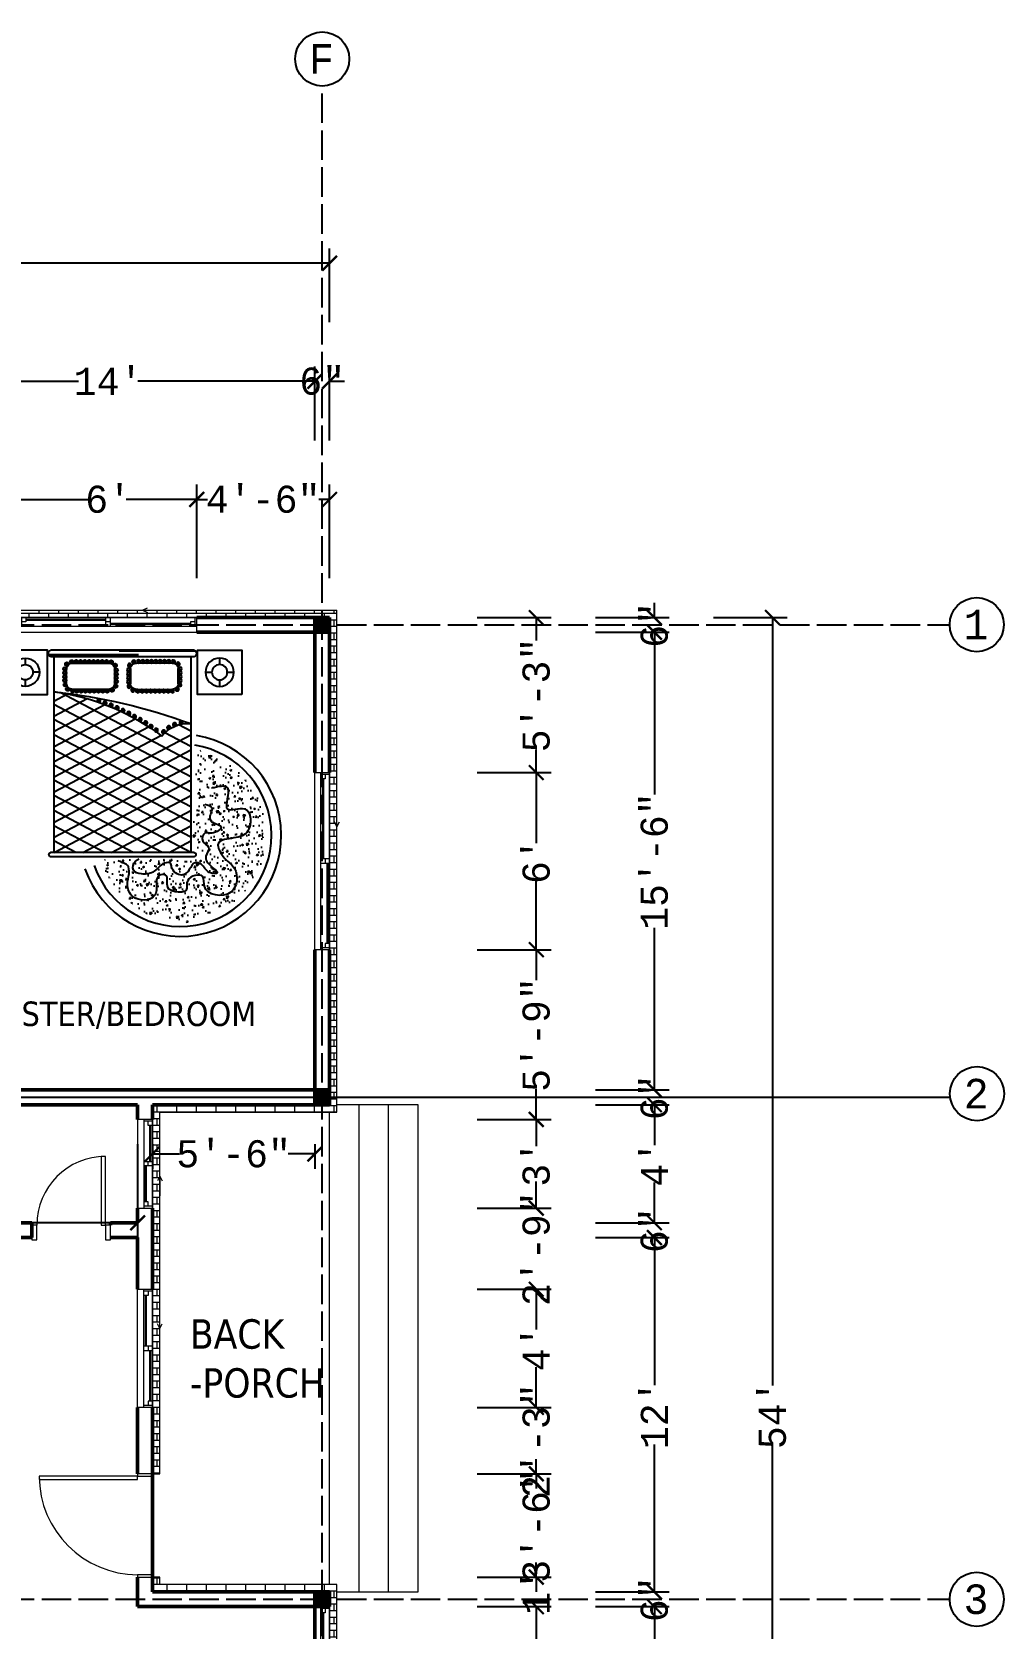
# Model space of a CAD drawing. Header units: inches. Extents: x 8351 to 42256, y 21052 to 33437.
# Drawn here: x 12738 to 13133, y 24125 to 24774 of the extents above; entities that cross this region are included whole.
import ezdxf

# ---------------------------------------------------------------- set-up
doc = ezdxf.new("R2010")
doc.units = ezdxf.units.IN
doc.header["$MEASUREMENT"] = 0
doc.linetypes.add('ACAD_ISO02W100', pattern=[15, 12, -3])
for name, color, linetype, lineweight in [('A-COLS', 52, 'Continuous', 9), ('A-DIM', 7, 'Continuous', 25), ('A-DOOR', 10, 'Continuous', 13), ('A-DOOR-FRAM', 31, 'Continuous', 20), ('A-GENM', 13, 'Continuous', 9), ('A-GLAZ', 160, 'Continuous', 13), ('A-TEXT', 7, 'Continuous', 25), ('A-WALL', 7, 'Continuous', 35), ('S-STRS', 14, 'Continuous', 9)]:
    doc.layers.add(name, color=color, linetype=linetype, lineweight=lineweight)
doc.layers.add('A-FUNTURE', color=241, linetype='Continuous')
doc.layers.add('A-G-BEAM', color=8, linetype='ACAD_ISO02W100')
doc.styles.add('PDF Tahoma', font='tahoma.ttf')
doc.styles.get("Standard").update_dxf_attribs({"font": 'consolab.ttf', "height": 11})
doc.dimstyles.get("Standard").update_dxf_attribs({"dimtxt": 11, "dimasz": 6, "dimexe": 6, "dimexo": 16, "dimgap": 0.09, "dimtad": 0, "dimdec": 0, "dimzin": 0, "dimdsep": 46, "dimlunit": 4, "dimtxsty": 'Standard', "dimblk": 'ARCHTICK', "dimcen": 0.09, "dimclrd": 256, "dimclre": 256, "dimclrt": 256, "dimadec": 0, "dimazin": 0, "dimtfac": 1, "dimtdec": 0, "dimtix": 1, "dimtofl": 0, "dimtmove": 0, "dimatfit": 2, "dimldrblk": 'ARCHTICK', "dimfxl": 1, "dimtolj": 1, "dimtzin": 0, "dimlwd": -1, "dimlwe": -1, "dimarcsym": 0})

# ---------------------------------------------------------------- blocks, each defined once
blk = doc.blocks.new('M_Window-Sliding-Double - 1500 x 1200mm-319048-B-Floorplan')
at = {"layer": 'A-GLAZ'}
for p, q in [((14, 5.85), (16, 6.85)), ((36, 2.85), (-36, 2.85)), ((14, 5.85), (16, 4.85)), ((14, 5.85), (22, 5.85)), ((-36, -3.15), (36, -3.15))]:
    blk.add_line(p, q, dxfattribs=at)
at = {"layer": 'A-GLAZ', "lineweight": 20}
for p, q in [((-36, 2.85), (-36, -3.15)), ((-36, 2.85), (-33.5, 2.85)), ((-35.25, 2.85), (-35.25, -0.65)), ((-33.5, 1.1), (-35.25, 1.1)), ((-33.5, 2.85), (-33.5, 1.1)), ((-0.875, -0.65), (-0.875, 2.85)), ((-0.875, 2.85), (0.875, 2.85)), ((0.875, 1.1), (-0.875, 1.1)), ((0.875, 2.85), (0.875, -0.65)), ((33.5, 1.1), (33.5, -0.65)), ((35.25, 1.1), (33.5, 1.1)), ((35.25, 2.85), (36, 2.85)), ((35.25, 2.85), (35.25, -0.65)), ((36, -3.15), (36, 2.85)), ((-36, -0.65), (-35.25, -0.65)), ((-0.875, -0.65), (0.875, -0.65)), ((33.5, -0.65), (36, -0.65))]:
    blk.add_line(p, q, dxfattribs=at)
at = {"layer": 'A-GLAZ', "lineweight": 9}
for p, q in [((-33.5, 2.85), (-0.875, 2.85)), ((0.875, 2.85), (35.25, 2.85)), ((-35.25, -0.65), (-0.875, -0.65)), ((0.875, -0.65), (33.5, -0.65))]:
    blk.add_line(p, q, dxfattribs=at)
at = {"layer": 'A-GLAZ', "lineweight": 30}
for p, q in [((-33.5, 1.975), (-0.875, 1.975)), ((0.875, 0.225), (33.5, 0.225))]:
    blk.add_line(p, q, dxfattribs=at)
blk = doc.blocks.new('M_Window-Sliding-Double - 1500 x 1200mm-320546-B-Floorplan')
at = {"layer": 'A-GLAZ'}
for p, q in [((-36, 3.15), (36, 3.15)), ((36, -2.85), (-36, -2.85)), ((14, -5.85), (16, -4.85)), ((14, -5.85), (16, -6.85)), ((14, -5.85), (22, -5.85))]:
    blk.add_line(p, q, dxfattribs=at)
at = {"layer": 'A-GLAZ', "lineweight": 20}
for p, q in [((-36, -2.85), (-36, 3.15)), ((-36, 0.65), (-35.25, 0.65)), ((-35.25, -2.85), (-35.25, 0.65)), ((-0.875, 0.65), (0.875, 0.65)), ((-0.875, 0.65), (-0.875, -2.85)), ((0.875, -2.85), (0.875, 0.65)), ((33.5, 0.65), (36, 0.65)), ((33.5, -1.1), (33.5, 0.65)), ((35.25, -2.85), (35.25, 0.65)), ((36, 3.15), (36, -2.85)), ((-36, -2.85), (-33.5, -2.85)), ((-33.5, -1.1), (-35.25, -1.1)), ((-33.5, -2.85), (-33.5, -1.1)), ((0.875, -1.1), (-0.875, -1.1)), ((-0.875, -2.85), (0.875, -2.85)), ((35.25, -1.1), (33.5, -1.1)), ((35.25, -2.85), (36, -2.85))]:
    blk.add_line(p, q, dxfattribs=at)
at = {"layer": 'A-GLAZ', "lineweight": 9}
for p, q in [((-35.25, 0.65), (-0.875, 0.65)), ((0.875, 0.65), (33.5, 0.65)), ((-33.5, -2.85), (-0.875, -2.85)), ((0.875, -2.85), (35.25, -2.85))]:
    blk.add_line(p, q, dxfattribs=at)
at = {"layer": 'A-GLAZ', "lineweight": 30}
for p, q in [((-33.5, -1.975), (-0.875, -1.975)), ((0.875, -0.225), (33.5, -0.225))]:
    blk.add_line(p, q, dxfattribs=at)
blk = doc.blocks.new('M_Window-Sliding-Double - 1500 x 1200mm 2-328427-B-Floorplan')
at = {"layer": 'A-GLAZ'}
for p, q in [((-24, 3.15), (24, 3.15)), ((24, -2.85), (-24, -2.85)), ((8, -5.85), (10, -4.85)), ((8, -5.85), (10, -6.85)), ((8, -5.85), (16, -5.85))]:
    blk.add_line(p, q, dxfattribs=at)
at = {"layer": 'A-GLAZ', "lineweight": 20}
for p, q in [((-24, -2.85), (-24, 3.15)), ((-24, 0.65), (-23.25, 0.65)), ((-23.25, -2.85), (-23.25, 0.65)), ((-0.875, 0.65), (0.875, 0.65)), ((-0.875, 0.65), (-0.875, -2.85)), ((0.875, -2.85), (0.875, 0.65)), ((21.5, 0.65), (24, 0.65)), ((21.5, -1.1), (21.5, 0.65)), ((23.25, -2.85), (23.25, 0.65)), ((24, 3.15), (24, -2.85)), ((-24, -2.85), (-21.5, -2.85)), ((-21.5, -1.1), (-23.25, -1.1)), ((-21.5, -2.85), (-21.5, -1.1)), ((0.875, -1.1), (-0.875, -1.1)), ((-0.875, -2.85), (0.875, -2.85)), ((23.25, -1.1), (21.5, -1.1)), ((23.25, -2.85), (24, -2.85))]:
    blk.add_line(p, q, dxfattribs=at)
at = {"layer": 'A-GLAZ', "lineweight": 9}
for p, q in [((-23.25, 0.65), (-0.875, 0.65)), ((0.875, 0.65), (21.5, 0.65)), ((-21.5, -2.85), (-0.875, -2.85)), ((0.875, -2.85), (23.25, -2.85))]:
    blk.add_line(p, q, dxfattribs=at)
at = {"layer": 'A-GLAZ', "lineweight": 30}
for p, q in [((-21.5, -1.975), (-0.875, -1.975)), ((0.875, -0.225), (21.5, -0.225))]:
    blk.add_line(p, q, dxfattribs=at)
blk = doc.blocks.new('M_Window-Sliding-Double - 1500 x 1200mm 3-319820-B-Floorplan')
at = {"layer": 'A-GLAZ'}
for p, q in [((5, 5.85), (7, 6.85)), ((18, 2.85), (-18, 2.85)), ((5, 5.85), (7, 4.85)), ((5, 5.85), (13, 5.85)), ((-18, -3.15), (18, -3.15))]:
    blk.add_line(p, q, dxfattribs=at)
at = {"layer": 'A-GLAZ', "lineweight": 20}
for p, q in [((-18, 2.85), (-18, -3.15)), ((-18, 2.85), (-15.5, 2.85)), ((-17.25, 2.85), (-17.25, -0.65)), ((-15.5, 1.1), (-17.25, 1.1)), ((-15.5, 2.85), (-15.5, 1.1)), ((-0.875, -0.65), (-0.875, 2.85)), ((-0.875, 2.85), (0.875, 2.85)), ((0.875, 1.1), (-0.875, 1.1)), ((0.875, 2.85), (0.875, -0.65)), ((15.5, 1.1), (15.5, -0.65)), ((17.25, 1.1), (15.5, 1.1)), ((17.25, 2.85), (18, 2.85)), ((17.25, 2.85), (17.25, -0.65)), ((18, -3.15), (18, 2.85)), ((-18, -0.65), (-17.25, -0.65)), ((-0.875, -0.65), (0.875, -0.65)), ((15.5, -0.65), (18, -0.65))]:
    blk.add_line(p, q, dxfattribs=at)
at = {"layer": 'A-GLAZ', "lineweight": 9}
for p, q in [((-15.5, 2.85), (-0.875, 2.85)), ((0.875, 2.85), (17.25, 2.85)), ((-17.25, -0.65), (-0.875, -0.65)), ((0.875, -0.65), (15.5, -0.65))]:
    blk.add_line(p, q, dxfattribs=at)
at = {"layer": 'A-GLAZ', "lineweight": 30}
for p, q in [((-15.5, 1.975), (-0.875, 1.975)), ((0.875, 0.225), (15.5, 0.225))]:
    blk.add_line(p, q, dxfattribs=at)
blk = doc.blocks.new('M_Door-Passage-Single-Vision_Lite - M_Door-Passage-Single-Vision_Lite-332601-B-Floorplan')
at = {"layer": 'A-DOOR', "lineweight": 20}
for p, q in [((14, 30.27), (12.23, 30.27)), ((12.23, 30.27), (12.23, 2.27)), ((14, 2.27), (14, 30.27)), ((12.23, 2.27), (14, 2.27))]:
    blk.add_line(p, q, dxfattribs=at)
at = {"layer": 'A-DOOR', "lineweight": 9}
blk.add_arc((14, 2.27), 28, 90, 180, dxfattribs=at)
at = {"layer": 'A-DOOR-FRAM'}
for p, q in [((-14, 2.27), (-15.97, 2.27)), ((-15.97, 2.27), (-15.97, -3.64)), ((-14, -3.64), (-14, 2.27)), ((14, 2.27), (14, -3.64)), ((15.97, 2.27), (14, 2.27)), ((15.97, -3.64), (15.97, 2.27)), ((-15.97, -3.64), (-14, -3.64)), ((14, -3.64), (15.97, -3.64))]:
    blk.add_line(p, q, dxfattribs=at)
blk = doc.blocks.new('M_Door-Interior-Single-6_Panel-Wood - M_Door-Interior-Single-6_Panel-Wood-335759-B-Floorplan')
at = {"layer": 'A-DOOR', "lineweight": 20}
for p, q in [((20, 42.88), (18.62, 42.88)), ((18.62, 42.88), (18.62, 2.88)), ((20, 2.88), (20, 42.88)), ((18.62, 2.88), (20, 2.88))]:
    blk.add_line(p, q, dxfattribs=at)
at = {"layer": 'A-DOOR', "lineweight": 9}
blk.add_arc((20, 2.88), 40, 90, 180, dxfattribs=at)
at = {"layer": 'A-DOOR-FRAM'}
for p, q in [((-20, 2.88), (-20.98, 2.88)), ((-20.98, 2.88), (-20.98, -3.13)), ((-20, -3.13), (-20, 2.88)), ((20, 2.88), (20, -3.13)), ((20.98, 2.88), (20, 2.88)), ((20.98, -3.13), (20.98, 2.88)), ((-20.98, -3.13), (-20, -3.13)), ((20, -3.13), (20.98, -3.13))]:
    blk.add_line(p, q, dxfattribs=at)
blk = doc.blocks.new('Generic Models 2 - Generic Models 2-343032-B-Floorplan')
at = {"layer": 'A-GENM'}
h = blk.add_hatch(dxfattribs=at)
h.set_pattern_fill('FP_2', color=256, style=0, pattern_type=2)
h.set_pattern_definition([(0, (-159.504, -422.607), (0, 2.667), []), (90, (-159.504, -422.607), (-4, 2.667), [2.667, -2.667])])
h.paths.add_polyline_path([(-69.5, -425.61), (-66.5, -425.61), (-66.5, -287.61), (-138.5, -287.61), (-138.5, -284.59), (-141.5, -284.59), (-141.5, -290.61), (-69.5, -290.61), (-69.5, -422.61), (-249.5, -422.61), (-249.5, -425.61), (-214.82, -425.61)], flags=0)
for p, q in [((-138.5, -284.59), (-141.5, -284.59)), ((-138.5, -287.61), (-138.5, -284.59)), ((-66.5, -287.61), (-138.5, -287.61)), ((-66.5, -425.61), (-66.5, -287.61)), ((-249.5, -425.61), (-249.5, -422.61)), ((-66.5, -425.61), (-249.5, -425.61))]:
    blk.add_line(p, q, dxfattribs=at)
blk = doc.blocks.new('Generic Models 3 - Generic Models 2-343092-B-Floorplan')
at = {"layer": 'A-GENM'}
h = blk.add_hatch(dxfattribs=at)
h.set_pattern_fill('FP_3', color=256, style=0, pattern_type=2)
h.set_pattern_definition([(0, (-159.504, 105.393), (0, 2.667), []), (90, (-159.504, 105.393), (-4, 2.667), [2.667, -2.667])])
h.paths.add_polyline_path([(-141.5, -242.62), (-138.5, -242.62), (-138.5, -95.61), (-66.5, -95.61), (-66.5, 108.39), (-249.5, 108.39), (-249.5, 105.39), (-69.5, 105.39), (-69.5, -92.61), (-141.5, -92.61), (-141.5, -215.61)], flags=0)
for p, q in [((-249.5, 105.39), (-249.5, 108.39)), ((-249.5, 108.39), (-66.5, 108.39)), ((-66.5, -95.61), (-66.5, 108.39)), ((-138.5, -95.61), (-66.5, -95.61)), ((-138.5, -242.62), (-138.5, -95.61)), ((-141.5, -242.62), (-138.5, -242.62))]:
    blk.add_line(p, q, dxfattribs=at)
blk = doc.blocks.new('L')
for centre, radius in [((0, 15), 15), ((0, 8), 7.51)]:
    blk.add_circle(centre, radius)
blk = doc.blocks.new('*E415')
for p, rotation in [((-459, 879), 50.16030275748668), ((-428, 896), 8.693462774751994), ((-103, 894), 339.266580008633), ((-76, 870), 297.7997400258982), ((-470, 701), 97.06632003453065), ((-454, 670), 138.5331600172653), ((-96, 663), 209.4268827661192), ((-73, 691), 250.8937227488539), ((146, 520), 22.35851998242707), ((197, 540), 20.60777259956183), ((-145, 368), 32.86300427961852), ((-98, 397), 31.11225689675329), ((-51, 425), 29.36150951388798), ((-3, 451), 27.61076213102283), ((46, 476), 25.86001474815761), ((96, 499), 24.10926736529229), ((-497, 339), 347.8222479572005), ((-445, 322), 335.8757408215989), ((-398, 295), 323.9292336859971), ((-357, 258), 311.9827265503954), ((-279, 273), 38.11524642821421), ((-235, 306), 36.36449904534899), ((-191, 338), 34.61375166248375)]:
    blk.add_blockref('L', p, dxfattribs=dict(rotation=rotation))
at = {"xscale": -1}
for p, rotation in [((68, 870), 62.20025997410173), ((94, 894), 20.73341999136698), ((419, 896), 351.3065372252481), ((450, 879), 309.8396972425134), ((65, 691), 109.106277251146), ((87, 663), 150.5731172338808), ((445, 670), 221.4668399827347), ((462, 701), 262.9336799654693)]:
    blk.add_blockref('L', p, dxfattribs=dict(at, rotation=rotation))
blk = doc.blocks.new('A$C788A0360')
at = {"linetype": 'Continuous'}
for p, q in [((225, 369, -343), (225, 303, -343)), ((147, 225, -343), (81, 225, -343)), ((369, 225, -343), (303, 225, -343)), ((225, 147, -343), (225, 81, -343))]:
    blk.add_line(p, q, dxfattribs=at)
at = {"linetype": 'Continuous', "elevation": -343}
blk.add_lwpolyline([(0, 0), (450, 0), (450, 450), (0, 450)], close=True, dxfattribs=at)
at = {"linetype": 'Continuous'}
for radius in [144, 77.8]:
    blk.add_circle((225, 225, -343), radius, dxfattribs=at)
blk = doc.blocks.new('_ArchTick')
at = {"color": 0, "linetype": 'ByBlock', "const_width": 0.15}
blk.add_lwpolyline([(-0.5, -0.5), (0.5, 0.5)], dxfattribs=at)
blk = doc.blocks.new('*D695')
at = {"layer": 'A-DIM', "transparency": 16777216}
for p, q in [((12786.57, 24322.02), (12786.57, 24312.01)), ((12852.57, 24322.02), (12852.57, 24312.01)), ((12786.57, 24318.01), (12797.4, 24318.01)), ((12852.57, 24318.01), (12841.74, 24318.01))]:
    blk.add_line(p, q, dxfattribs=at)
at = {"layer": 'Defpoints', "color": 0, "transparency": 16777216}
for p in [(12786.57, 24338.02), (12852.57, 24338.02), (12852.57, 24318.01)]:
    blk.add_point(p, dxfattribs=at)
at = {"layer": 'A-DIM', "transparency": 16777216, "xscale": 6, "yscale": 6, "zscale": 6, "rotation": 180}
blk.add_blockref('_ArchTick', (12786.57, 24318.01), dxfattribs=at)
at = {"layer": 'A-DIM', "transparency": 16777216, "xscale": 6, "yscale": 6, "zscale": 6}
blk.add_blockref('_ArchTick', (12852.57, 24318.01), dxfattribs=at)
at = {"layer": 'A-DIM', "transparency": 16777216, "insert": (12819.57, 24318.01), "char_height": 11, "attachment_point": 5}
blk.add_mtext('\\A1;5\'-6"', dxfattribs=at)
blk = doc.blocks.new('*D696')
at = {"layer": 'A-DIM', "transparency": 16777216}
for p, q in [((12576.57, 24322.02), (12576.57, 24284.02)), ((12780.57, 24322.02), (12780.57, 24284.02)), ((12576.57, 24290.02), (12666.55, 24290.02)), ((12780.57, 24290.02), (12690.6, 24290.02))]:
    blk.add_line(p, q, dxfattribs=at)
at = {"layer": 'Defpoints', "color": 0, "transparency": 16777216}
for p in [(12576.57, 24338.02), (12780.57, 24338.02), (12576.57, 24290.02)]:
    blk.add_point(p, dxfattribs=at)
at = {"layer": 'A-DIM', "transparency": 16777216, "xscale": 6, "yscale": 6, "zscale": 6, "rotation": 180}
blk.add_blockref('_ArchTick', (12576.57, 24290.02), dxfattribs=at)
at = {"layer": 'A-DIM', "transparency": 16777216, "xscale": 6, "yscale": 6, "zscale": 6}
blk.add_blockref('_ArchTick', (12780.57, 24290.02), dxfattribs=at)
at = {"layer": 'A-DIM', "transparency": 16777216, "insert": (12678.57, 24290.02), "char_height": 11, "attachment_point": 5}
blk.add_mtext("\\A1;17'", dxfattribs=at)

msp = doc.modelspace()

# ---------------------------------------------------------------- hatches: boundary and pattern name
at = {"layer": 'A-COLS'}
h = msp.add_hatch(color=1, dxfattribs=at)
h.dxf.hatch_style = 1
h.paths.add_polyline_path([(12858.57, 24530.02), (12858.57, 24536.02), (12852.57, 24536.02), (12852.57, 24530.02)])
h = msp.add_hatch(color=1, dxfattribs=at)
h.dxf.hatch_style = 1
h.paths.add_polyline_path([(12858.57, 24338.02), (12858.57, 24344.02), (12852.57, 24344.02), (12852.57, 24338.02)])
h = msp.add_hatch(color=1, dxfattribs=at)
h.dxf.hatch_style = 1
h.paths.add_polyline_path([(12858.57, 24134.02), (12858.57, 24140.02), (12852.57, 24140.02), (12852.57, 24134.02)])
at = {"layer": 'A-FUNTURE', "ltscale": 120}
h = msp.add_hatch(dxfattribs=at)
h.set_pattern_fill('AR-CONC', color=256, scale=0.04, angle=-180, style=0)
h.set_pattern_definition([(230, (13295.021, 24805.3554), (-7.287387, 0.637563), [0.762, -8.382]), (175, (13295.021, 24805.355), (1.40971, -7.642266), [0.6096, -6.7056]), (280.451, (13294.4135, 24805.4085), (-5.8777, -7.00467), [0.6476, -7.1236]), (226.1842, (13295.021, 24803.323), (-10.84316, 1.68169), [1.143, -12.573]), (276.6356, (13294.117, 24803.464), (-9.49617, -9.89702), [0.9714, -10.6854]), (171.184, (13295.021, 24803.323), (-9.49618, -9.897), [0.9144, -10.0584]), (201, (13294.005, 24803.8314), (-6.064595, 4.09062), [0.762, -8.382]), (146, (13294.005, 24803.831), (-2.47208, -7.36752), [0.6096, -6.7056]), (251.4514, (13293.4994, 24804.172), (-8.53666, -3.276914), [0.6476, -7.1236]), (217.5, (13295.0208, 24805.3554), (-0.123544, -3.382202), [0, -6.62432, 0, -6.8072, 0, -6.731]), (187.5, (13295.0208, 24805.3554), (-2.672787, -4.007223), [0, -3.88112, 0, -6.47192, 0, -2.5654]), (147.5, (13297.2865, 24805.3554), (-5.423624, 0.22915), [0, -2.54, 0, -7.9248, 0, -10.5156]), (137.5, (13298.3025, 24805.3554), (-5.925167, -1.01706), [0, -3.302, 0, -5.26288, 0, -7.4676])])
h.paths.add_polyline_path([(12804.89, 24482.34), (12819.15, 24476.22), (12826.11, 24467.94), (12831.41, 24459.01), (12831.58, 24436.33), (12827.43, 24428.06), (12818.32, 24419.12), (12800.25, 24411.84), (12784.68, 24415.15), (12775.06, 24421.93), (12766.11, 24433.85), (12766.11, 24437.49), (12808.71, 24437.66), (12806.39, 24440.63), (12802.91, 24444.77)])

# ---------------------------------------------------------------- linework, layer by layer
at = {"layer": 'A-COLS', "color": 1}
for points in [[(12852.57, 24536.02), (12858.57, 24536.02), (12858.57, 24530.02), (12852.57, 24530.02)], [(12852.57, 24344.02), (12858.57, 24344.02), (12858.57, 24338.02), (12852.57, 24338.02)], [(12852.57, 24140.02), (12858.57, 24140.02), (12858.57, 24134.02), (12852.57, 24134.02)]]:
    msp.add_lwpolyline(points, close=True, dxfattribs=at)
at = {"layer": 'A-COLS', "color": 7}
for points in [[(12852.57, 24536.02), (12858.57, 24536.02), (12858.57, 24530.02), (12852.57, 24530.02)], [(12852.57, 24344.02), (12858.57, 24344.02), (12858.57, 24338.02), (12852.57, 24338.02)], [(12852.57, 24140.02), (12858.57, 24140.02), (12858.57, 24134.02), (12852.57, 24134.02)]]:
    msp.add_lwpolyline(points, close=True, dxfattribs=at)
at = {"layer": 'A-DIM'}
for p, q in [((12858.57, 24656.02), (12858.57, 24686.02)), ((12858.57, 24680.02), (12552.43, 24680.02)), ((12852.57, 24608.02), (12852.57, 24638.02)), ((12852.57, 24608.02), (12852.57, 24638.02)), ((12858.57, 24608.02), (12858.57, 24638.02)), ((12684.57, 24632.02), (12756.55, 24632.02)), ((12852.57, 24632.02), (12780.6, 24632.02)), ((12852.57, 24632.02), (12846.57, 24632.02)), ((12858.57, 24632.02), (12864.57, 24632.02)), ((12804.57, 24552.02), (12804.57, 24590.02)), ((12804.57, 24552.02), (12804.57, 24590.02)), ((12858.57, 24552.02), (12858.57, 24590.02)), ((12732.57, 24584.02), (12761.21, 24584.02)), ((12804.57, 24584.02), (12775.94, 24584.02)), ((12804.57, 24584.02), (12808.91, 24584.02)), ((12858.57, 24584.02), (12854.24, 24584.02)), ((12990.57, 24536.02), (12990.57, 24542.02)), ((12918.57, 24536.02), (12948.57, 24536.02)), ((12942.57, 24536.02), (12942.57, 24526.69)), ((12966.57, 24536.02), (12996.57, 24536.02)), ((13014.57, 24536.02), (13044.57, 24536.02)), ((13038.57, 24536.02), (13038.57, 24223.87)), ((12966.57, 24530.02), (12996.57, 24530.02)), ((12966.57, 24530.02), (12996.57, 24530.02)), ((12990.57, 24530.02), (12990.57, 24524.02)), ((12990.57, 24530.02), (12990.57, 24464.1)), ((12942.57, 24473.02), (12942.57, 24482.35)), ((12918.57, 24473.02), (12948.57, 24473.02)), ((12918.57, 24473.02), (12948.57, 24473.02)), ((12942.57, 24473.02), (12942.57, 24444.38)), ((12942.57, 24401.02), (12942.57, 24429.65)), ((12990.57, 24344.02), (12990.57, 24409.93)), ((12918.57, 24401.02), (12948.57, 24401.02)), ((12918.57, 24401.02), (12948.57, 24401.02)), ((12942.57, 24401.02), (12942.57, 24388.69)), ((12990.57, 24344.02), (12990.57, 24350.02)), ((12942.57, 24332.02), (12942.57, 24344.35)), ((12966.57, 24344.02), (12996.57, 24344.02)), ((12966.57, 24344.02), (12996.57, 24344.02)), ((12966.57, 24338.02), (12996.57, 24338.02)), ((12966.57, 24338.02), (12996.57, 24338.02)), ((12990.57, 24338.02), (12990.57, 24332.02)), ((12990.57, 24338.02), (12990.57, 24321.63)), ((12918.57, 24332.02), (12948.57, 24332.02)), ((12918.57, 24332.02), (12948.57, 24332.02)), ((12942.57, 24332.02), (12942.57, 24321.2)), ((12942.57, 24296.02), (12942.57, 24306.83)), ((12942.57, 24296.02), (12942.57, 24302.02)), ((12990.57, 24290.02), (12990.57, 24306.41)), ((12918.57, 24296.02), (12948.57, 24296.02)), ((12918.57, 24296.02), (12948.57, 24296.02)), ((12990.57, 24290.02), (12990.57, 24296.02)), ((12966.57, 24290.02), (12996.57, 24290.02)), ((12966.57, 24290.02), (12996.57, 24290.02)), ((12966.57, 24284.02), (12996.57, 24284.02)), ((12966.57, 24284.02), (12996.57, 24284.02)), ((12990.57, 24284.02), (12990.57, 24278.02)), ((12990.57, 24284.02), (12990.57, 24224.04)), ((12918.57, 24263.02), (12948.57, 24263.02)), ((12918.57, 24263.02), (12948.57, 24263.02)), ((12942.57, 24263.02), (12942.57, 24246.63)), ((12942.57, 24263.02), (12942.57, 24257.02)), ((12942.57, 24215.02), (12942.57, 24231.41)), ((12942.57, 24215.02), (12942.57, 24221.02)), ((12918.57, 24215.02), (12948.57, 24215.02)), ((12918.57, 24215.02), (12948.57, 24215.02)), ((12990.57, 24140.02), (12990.57, 24199.99)), ((13038.57, 23888.02), (13038.57, 24200.16)), ((12942.57, 24188), (12942.57, 24194)), ((12918.57, 24188), (12948.57, 24188)), ((12918.57, 24188), (12948.57, 24188)), ((12942.57, 24188), (12942.57, 24182)), ((12942.57, 24146.03), (12942.57, 24152.03)), ((12918.57, 24146.03), (12948.57, 24146.03)), ((12918.57, 24146.03), (12948.57, 24146.03)), ((12942.57, 24146.03), (12942.57, 24140.03)), ((12990.57, 24140.02), (12990.57, 24146.02)), ((12966.57, 24140.02), (12996.57, 24140.02)), ((12966.57, 24140.02), (12996.57, 24140.02)), ((12918.57, 24134.02), (12948.57, 24134.02)), ((12918.57, 24134.02), (12948.57, 24134.02)), ((12942.57, 24134.02), (12942.57, 24117.63)), ((12942.57, 24134.02), (12942.57, 24128.02)), ((12966.57, 24134.02), (12996.57, 24134.02)), ((12966.57, 24134.02), (12996.57, 24134.02)), ((12990.57, 24134.02), (12990.57, 24128.02)), ((12990.57, 24134.02), (12990.57, 24086.04))]:
    msp.add_line(p, q, dxfattribs=at)
at = {"layer": 'A-FUNTURE', "ltscale": 120}
for p, q in [((12780.93, 24520.85), (12744.48, 24520.85)), ((12803.58, 24522.78), (12745.2, 24522.78)), ((12804.16, 24522.35), (12773.08, 24522.35)), ((12803.58, 24520.11), (12745.2, 24520.11)), ((12746.55, 24520.11), (12746.55, 24440.55)), ((12751.71, 24509.04), (12751.71, 24515.26)), ((12754.14, 24517.48), (12768.74, 24517.48)), ((12771.17, 24515.26), (12771.17, 24509.04)), ((12777.62, 24515.26), (12777.62, 24509.04)), ((12794.65, 24517.48), (12780.05, 24517.48)), ((12797.08, 24509.04), (12797.08, 24515.26)), ((12802.15, 24520.11), (12802.15, 24440.55)), ((12746.55, 24502.09), (12752.04, 24504.99)), ((12746.55, 24495.93), (12760.06, 24503.06)), ((12802.15, 24477.5), (12749.03, 24505.52)), ((12768.74, 24506.81), (12754.14, 24506.81)), ((12780.05, 24506.81), (12794.65, 24506.81)), ((12802.15, 24471.34), (12746.55, 24500.67)), ((12746.64, 24489.82), (12767.23, 24500.68)), ((12746.64, 24483.66), (12773.71, 24497.94)), ((12746.64, 24477.5), (12779.62, 24494.9)), ((12802.15, 24465.19), (12746.55, 24494.51)), ((12746.64, 24471.34), (12785.03, 24491.6)), ((12802.15, 24483.66), (12791.67, 24489.19)), ((12802.15, 24489.82), (12797.24, 24492.41)), ((12802.15, 24459.03), (12746.55, 24488.35)), ((12802.15, 24459.03), (12746.55, 24488.35)), ((12802.15, 24452.87), (12746.55, 24482.19)), ((12802.15, 24452.87), (12746.55, 24482.19)), ((12746.64, 24459.03), (12802.23, 24488.35)), ((12746.64, 24459.03), (12802.23, 24488.35)), ((12746.64, 24465.19), (12790, 24488.06)), ((12746.64, 24452.87), (12802.23, 24482.19)), ((12746.64, 24452.87), (12802.23, 24482.19)), ((12802.15, 24446.71), (12746.55, 24476.03)), ((12746.64, 24446.71), (12802.23, 24476.03)), ((12802.15, 24440.55), (12746.55, 24469.88)), ((12746.64, 24440.55), (12802.23, 24469.88)), ((12790.47, 24440.55), (12746.55, 24463.72)), ((12758.31, 24440.55), (12802.23, 24463.72)), ((12778.8, 24440.55), (12746.55, 24457.56)), ((12769.99, 24440.55), (12802.23, 24457.56)), ((12767.12, 24440.55), (12746.55, 24451.4)), ((12781.67, 24440.55), (12802.23, 24451.4)), ((12755.44, 24440.55), (12746.55, 24445.24)), ((12793.34, 24440.55), (12802.23, 24445.24)), ((12803.58, 24440.55), (12745.2, 24440.55)), ((12803.58, 24438.78), (12745.2, 24438.78))]:
    msp.add_line(p, q, dxfattribs=at)
for radius in [41.07, 37.07]:
    msp.add_arc((12797.88, 24447.52), radius, 199.40567, 80.79052, dxfattribs=at)
at = {"layer": 'A-FUNTURE', "ltscale": 120, "extrusion": (0, 0, -1)}
for centre, major_axis, start_param, end_param in [((12745.9, 24521.44), (1.62, 0), 2.013311, 4.269875), ((12802.89, 24521.44), (-1.62, 0), 2.013311, 4.269875), ((12754.14, 24515.26), (-2.43, 0), 0, 1.570796), ((12768.74, 24515.26), (-2.43, 0), 1.570796, 3.141593), ((12780.05, 24515.26), (2.43, 0), 3.141593, 4.712389), ((12794.65, 24515.26), (-2.43, 0), 1.570796, 3.141593), ((12754.14, 24509.04), (2.43, 0), 1.570796, 3.141593), ((12768.74, 24509.04), (2.43, 0), 0, 1.570796), ((12780.05, 24509.04), (-2.43, 0), 4.712389, 6.283185), ((12794.65, 24509.04), (2.43, 0), 0, 1.570796), ((12733.88, 24427.01), (87.27, 0), -1.425017, -0.865886), ((12719.74, 24304.15), (222.44, 0), -1.449949, -1.191271), ((12801.08, 24481.27), (-12.79, 0), 0.586446, 1.654692), ((12745.59, 24439.66), (-1.05, 0), 5.087261, 7.479109), ((12803.2, 24439.66), (-1.05, 0), 1.945669, 4.337516)]:
    msp.add_ellipse(centre, major_axis=major_axis, ratio=0.913573, start_param=start_param, end_param=end_param, dxfattribs=at)
at = {"layer": 'A-FUNTURE', "ltscale": 120}
for points in [[(12810.53, 24466.74), (12817.09, 24466.74), (12817.09, 24458.23), (12824.09, 24458.23), (12825.4, 24449.27), (12819.71, 24446.43), (12813.37, 24444.25), (12815.99, 24438.14), (12819.93, 24433.99), (12818.4, 24424.38), (12807.68, 24426.78), (12807.03, 24430.71), (12800.91, 24429.18), (12800.25, 24425.25), (12795.88, 24424.6), (12792.81, 24426.34), (12791.94, 24431.37), (12789.32, 24431.15), (12788.22, 24425.25), (12787.35, 24422.85), (12778.6, 24422.63), (12776.41, 24427.43), (12777.07, 24432.02), (12776.41, 24435.3), (12774.45, 24436.39), (12772.7, 24437.26)], [(12807.9, 24460.19), (12810.75, 24458.66), (12809.87, 24454.3), (12812.5, 24452.11), (12814.46, 24451.02), (12810.75, 24448.4), (12807.9, 24448.4), (12807.03, 24445.12), (12809.43, 24442.72), (12808.34, 24439.01), (12810.53, 24434.86), (12812.93, 24432.24), (12809.65, 24432.46), (12806.37, 24435.73), (12803.97, 24436.39), (12801.56, 24433.55), (12798.5, 24431.37), (12794.35, 24434.64), (12793.91, 24436.17), (12791.5, 24436.17), (12787.35, 24432.89), (12782.1, 24431.8), (12778.82, 24433.33), (12779.69, 24437.04), (12781.22, 24437.92)]]:
    msp.add_spline(points, degree=3, dxfattribs=at)
at = {"layer": 'A-G-BEAM'}
for p, q in [((12855.57, 23672.02), (12855.57, 24752.02)), ((12855.57, 23672.02), (12855.57, 24752.02)), ((12006.57, 24533.02), (13110.57, 24533.02)), ((12006.57, 24533.02), (13110.57, 24533.02)), ((11984.77, 24341.02), (13110.57, 24341.02)), ((12006.57, 24341.02), (13110.57, 24341.02)), ((12006.57, 24137.02), (13110.57, 24137.02)), ((12006.57, 24137.02), (13110.57, 24137.02))]:
    msp.add_line(p, q, dxfattribs=at)
at = {"layer": 'A-G-BEAM', "color": 7, "linetype": 'Continuous'}
for centre in [(12855.57, 24763.02), (12855.57, 24763.02), (13121.57, 24533.14), (13121.57, 24533.14), (13121.67, 24342.49), (13121.67, 24342.49), (13121.57, 24137.02), (13121.57, 24137.02)]:
    msp.add_circle(centre, 11, dxfattribs=at)
at = {"layer": 'A-WALL', "lineweight": 50}
for p, q in [((12858.57, 24536.02), (12804.57, 24536.02)), ((12852.57, 24536.02), (12852.57, 24473.02)), ((12858.57, 24473.02), (12858.57, 24536.02)), ((12804.57, 24530.02), (12858.57, 24530.02)), ((12852.57, 24401.02), (12852.57, 24338.02)), ((12858.57, 24338.02), (12858.57, 24401.02)), ((12858.57, 24344.02), (12570.57, 24344.02)), ((12576.57, 24338.02), (12780.57, 24338.02)), ((12780.57, 24338.02), (12780.57, 24332.02)), ((12786.57, 24332.02), (12786.57, 24338.02)), ((12786.57, 24338.02), (12858.57, 24338.02)), ((12780.57, 24296.02), (12780.57, 24290.02)), ((12786.57, 24263.02), (12786.57, 24296.02)), ((12737.61, 24290.02), (12576.57, 24290.02)), ((12737.61, 24284.02), (12737.61, 24290.02)), ((12780.57, 24290.02), (12769.54, 24290.02)), ((12769.54, 24290.02), (12769.54, 24289.03)), ((12576.57, 24284.02), (12737.61, 24284.02)), ((12769.54, 24284.02), (12780.57, 24284.02)), ((12780.57, 24284.02), (12780.57, 24263.02)), ((12780.57, 24215.02), (12780.57, 24188)), ((12786.57, 24146.03), (12786.57, 24215.02)), ((12780.57, 24146.03), (12780.57, 24134.02)), ((12786.57, 24140.02), (12786.57, 24146.03)), ((12858.57, 24140.02), (12786.57, 24140.02)), ((12852.57, 24140.02), (12852.57, 24008.02)), ((12858.57, 24134.02), (12858.57, 24140.02)), ((12780.57, 24134.02), (12858.57, 24134.02))]:
    msp.add_line(p, q, dxfattribs=at)
at = {"layer": 'S-STRS'}
for p, q in [((12858.57, 24143.02), (12858.57, 24335.02)), ((12894.57, 24338.02), (12861.57, 24338.02)), ((12870.57, 24140.02), (12870.57, 24338.02)), ((12882.57, 24140.02), (12882.57, 24338.02)), ((12894.57, 24140.02), (12894.57, 24338.02)), ((12861.57, 24140.02), (12894.57, 24140.02))]:
    msp.add_line(p, q, dxfattribs=at)

# ---------------------------------------------------------------- block references
at = {"layer": 'A-DIM', "xscale": 6, "yscale": 6, "zscale": 6}
for p in [(12858.57, 24680.02), (12852.57, 24632.02), (12852.57, 24632.02), (12804.57, 24584.02), (12858.57, 24584.02)]:
    msp.add_blockref('_ArchTick', p, dxfattribs=at)
for p, rotation in [((12858.57, 24632.02), 180), ((12804.57, 24584.02), 180), ((12942.57, 24536.02), 90), ((12990.57, 24536.02), 270), ((13038.57, 24536.02), 90), ((12990.57, 24530.02), 90), ((12990.57, 24530.02), 90), ((12942.57, 24473.02), 90), ((12942.57, 24473.02), 270), ((12942.57, 24401.02), 90), ((12942.57, 24401.02), 270), ((12990.57, 24344.02), 270), ((12990.57, 24344.02), 270), ((12990.57, 24338.02), 90), ((12990.57, 24338.02), 90), ((12942.57, 24332.02), 90), ((12942.57, 24332.02), 270), ((12942.57, 24296.02), 270), ((12942.57, 24296.02), 270), ((12990.57, 24290.02), 270), ((12990.57, 24290.02), 270), ((12990.57, 24284.02), 90), ((12990.57, 24284.02), 90), ((12942.57, 24263.02), 90), ((12942.57, 24263.02), 90), ((12942.57, 24215.02), 270), ((12942.57, 24215.02), 270), ((12942.57, 24188), 270), ((12942.57, 24188), 90), ((12942.57, 24146.03), 270), ((12942.57, 24146.03), 90), ((12990.57, 24140.02), 270), ((12990.57, 24140.02), 270), ((12942.57, 24134.02), 90), ((12942.57, 24134.02), 90), ((12990.57, 24134.02), 90), ((12990.57, 24134.02), 90)]:
    msp.add_blockref('_ArchTick', p, dxfattribs=dict(at, rotation=rotation))
at = {"layer": 'A-DOOR'}
msp.add_blockref('M_Door-Passage-Single-Vision_Lite - M_Door-Passage-Single-Vision_Lite-332601-B-Floorplan', (12753.57, 24286.77), dxfattribs=at)
at = {"layer": 'A-DOOR', "rotation": 89.9999999999999}
msp.add_blockref('M_Door-Interior-Single-6_Panel-Wood - M_Door-Interior-Single-6_Panel-Wood-335759-B-Floorplan', (12783.45, 24167.02), dxfattribs=at)
at = {"layer": 'A-FUNTURE', "ltscale": 120, "zscale": 0.04}
for name, p, xscale, yscale in [('A$C788A0360', (12725.9, 24504.78, 13.71), 0.04, 0.04), ('A$C788A0360', (12822.89, 24504.78, 13.71), -0.04, 0.04), ('*E415', (12774.18, 24477.61), -0.04864904047065029, 0.04444444444444445), ('L', (12780.93, 24517.48), -0.04864904047065029, 0.04444444444444445), ('L', (12782.69, 24517.48), -0.04864904047065029, 0.04444444444444445), ('L', (12784.45, 24517.48), -0.04864904047065029, 0.04444444444444445), ('L', (12786.21, 24517.48), -0.04864904047065029, 0.04444444444444445), ('L', (12787.97, 24517.48), -0.04864904047065029, 0.04444444444444445), ('L', (12789.73, 24517.48), -0.04864904047065029, 0.04444444444444445), ('L', (12791.49, 24517.48), -0.04864904047065029, 0.04444444444444445), ('L', (12793.25, 24517.48), -0.04864904047065029, 0.04444444444444445)]:
    msp.add_blockref(name, p, dxfattribs=dict(at, xscale=xscale, yscale=yscale))
at = {"layer": 'A-FUNTURE', "ltscale": 120, "extrusion": (0, 0, -1), "zscale": -0.04}
for p, xscale, yscale, rotation in [((-12751.71, 24515.2), -0.04444444444444445, 0.04864904047065029, 270), ((-12771.17, 24514.73), -0.04444444444444445, 0.04864904047065029, 90), ((-12751.71, 24513.59), -0.04444444444444445, 0.04864904047065029, 270), ((-12751.71, 24511.98), -0.04444444444444445, 0.04864904047065029, 270), ((-12751.71, 24510.37), -0.04444444444444445, 0.04864904047065029, 270), ((-12771.17, 24513.12), -0.04444444444444445, 0.04864904047065029, 90), ((-12771.17, 24511.51), -0.04444444444444445, 0.04864904047065029, 90), ((-12771.17, 24509.9), -0.04444444444444445, 0.04864904047065029, 90), ((-12754.14, 24506.81), -0.04864904047065029, 0.04444444444444445, 180), ((-12755.9, 24506.81), -0.04864904047065029, 0.04444444444444445, 180), ((-12757.66, 24506.81), -0.04864904047065029, 0.04444444444444445, 180), ((-12759.42, 24506.81), -0.04864904047065029, 0.04444444444444445, 180), ((-12761.18, 24506.81), -0.04864904047065029, 0.04444444444444445, 180), ((-12762.94, 24506.81), -0.04864904047065029, 0.04444444444444445, 180), ((-12764.7, 24506.81), -0.04864904047065029, 0.04444444444444445, 180), ((-12766.46, 24506.81), -0.04864904047065029, 0.04444444444444445, 180), ((-12768.22, 24506.81), -0.04864904047065029, 0.04444444444444445, 180)]:
    msp.add_blockref('L', p, dxfattribs=dict(at, xscale=xscale, yscale=yscale, rotation=rotation))
at = {"layer": 'A-FUNTURE', "ltscale": 120, "extrusion": (0, 0, -1), "xscale": -0.04864904047065029, "yscale": 0.04444444444444445, "zscale": -0.04}
for p in [(-12755.53, 24517.48), (-12757.29, 24517.48), (-12759.05, 24517.48), (-12760.81, 24517.48), (-12762.57, 24517.48), (-12764.33, 24517.48), (-12766.09, 24517.48), (-12767.85, 24517.48)]:
    msp.add_blockref('L', p, dxfattribs=at)
at = {"layer": 'A-FUNTURE', "ltscale": 120, "zscale": 0.04}
for p, xscale, yscale, rotation in [((12777.62, 24514.73), -0.04444444444444445, 0.04864904047065029, 90.00000000000007), ((12797.08, 24515.2), -0.04444444444444445, 0.04864904047065029, 270), ((12777.62, 24513.12), -0.04444444444444445, 0.04864904047065029, 90.00000000000007), ((12777.62, 24511.51), -0.04444444444444445, 0.04864904047065029, 90.00000000000007), ((12777.62, 24509.9), -0.04444444444444445, 0.04864904047065029, 90.00000000000007), ((12797.08, 24513.59), -0.04444444444444445, 0.04864904047065029, 270), ((12797.08, 24511.98), -0.04444444444444445, 0.04864904047065029, 270), ((12797.08, 24510.37), -0.04444444444444445, 0.04864904047065029, 270), ((12780.56, 24506.81), -0.04864904047065029, 0.04444444444444445, 180), ((12782.32, 24506.81), -0.04864904047065029, 0.04444444444444445, 180), ((12784.08, 24506.81), -0.04864904047065029, 0.04444444444444445, 180), ((12785.84, 24506.81), -0.04864904047065029, 0.04444444444444445, 180), ((12787.6, 24506.81), -0.04864904047065029, 0.04444444444444445, 180), ((12789.36, 24506.81), -0.04864904047065029, 0.04444444444444445, 180), ((12791.13, 24506.81), -0.04864904047065029, 0.04444444444444445, 180), ((12792.89, 24506.81), -0.04864904047065029, 0.04444444444444445, 180), ((12794.65, 24506.81), -0.04864904047065029, 0.04444444444444445, 180)]:
    msp.add_blockref('L', p, dxfattribs=dict(at, xscale=xscale, yscale=yscale, rotation=rotation))
at = {"layer": 'A-GENM'}
for name in ['Generic Models 3 - Generic Models 2-343092-B-Floorplan', 'Generic Models 2 - Generic Models 2-343032-B-Floorplan']:
    msp.add_blockref(name, (12928.08, 24430.62), dxfattribs=at)
at = {"layer": 'A-GLAZ'}
msp.add_blockref('M_Window-Sliding-Double - 1500 x 1200mm-319048-B-Floorplan', (12768.57, 24533.17), dxfattribs=at)
for name, p, rotation in [('M_Window-Sliding-Double - 1500 x 1200mm-320546-B-Floorplan', (12855.72, 24437.02), 89.99999999999991), ('M_Window-Sliding-Double - 1500 x 1200mm 3-319820-B-Floorplan', (12783.72, 24314.02), 269.9999999999999), ('M_Window-Sliding-Double - 1500 x 1200mm 2-328427-B-Floorplan', (12783.72, 24239.02), 89.9999999999999), ('M_Window-Sliding-Double - 1500 x 1200mm 2-328427-B-Floorplan', (12855.72, 24110.02), 89.99999999999991)]:
    msp.add_blockref(name, p, dxfattribs=dict(at, rotation=rotation))

# ---------------------------------------------------------------- texts
at = {"layer": 'A-DIM', "char_height": 11, "attachment_point": 5}
for s, insert in [("\\A1;14'", (12768.57, 24632.02)), ('\\A1;6"', (12855.57, 24632.02)), ("\\A1;6'", (12768.57, 24584.02)), ('\\A1;4\'-6"', (12831.57, 24584.02))]:
    msp.add_mtext(s, dxfattribs=dict(at, insert=insert))
at = {"layer": 'A-DIM', "char_height": 11, "attachment_point": 5, "rotation": 90}
for s, insert in [('\\A1;6"', (12990.57, 24533.02)), ('\\A1;5\'-3"', (12942.57, 24504.52)), ('\\A1;15\'-6"', (12990.57, 24437.02)), ("\\A1;6'", (12942.57, 24437.02)), ('\\A1;5\'-9"', (12942.57, 24366.52)), ('\\A1;6"', (12990.57, 24341.02)), ("\\A1;3'", (12942.57, 24314.02)), ("\\A1;4'", (12990.57, 24314.02)), ('\\A1;2\'-9"', (12942.57, 24279.52)), ('\\A1;6"', (12990.57, 24287.02)), ("\\A1;4'", (12942.57, 24239.02)), ('\\A1;2\'-3"', (12942.57, 24201.51)), ("\\A1;12'", (12990.57, 24212.02)), ("\\A1;54'", (13038.57, 24212.02)), ('\\A1;3\'-6"', (12942.57, 24167.02)), ("\\A1;1'", (12942.57, 24140.02)), ('\\A1;6"', (12990.57, 24137.02))]:
    msp.add_mtext(s, dxfattribs=dict(at, insert=insert))
at = {"layer": 'A-G-BEAM', "color": 7, "char_height": 12, "attachment_point": 1}
for s, insert in [('F ', (12850.18, 24769.04)), ('F ', (12850.18, 24769.04)), ('1 ', (13116.18, 24539.17)), ('1 ', (13116.18, 24539.17)), ('2 ', (13116.28, 24348.52)), ('2 ', (13116.28, 24348.52)), ('3 ', (13116.18, 24143.04)), ('3 ', (13116.18, 24143.04))]:
    msp.add_mtext_dynamic_manual_height_columns(s, width=13.2112, gutter_width=60, heights=[0], dxfattribs=dict(at, insert=insert))
at = {"layer": 'A-TEXT', "color": 7, "attachment_point": 7, "style": 'PDF Tahoma'}
for s, insert, char_height in [('MASTER/BEDROOM', (12715.23, 24368.74), 9.944), ('BACK\\P-PORCH', (12801.8, 24218.76), 11.933)]:
    msp.add_mtext(s, dxfattribs=dict(at, insert=insert, char_height=char_height))

# ---------------------------------------------------------------- dimensions: what is measured, and where the dimension line sits
at = {"layer": 'A-DIM'}
for base, p1, p2, picture, middle in [((12576.57, 24290.02), (12780.57, 24338.02), (12576.57, 24338.02), '*D696', (12678.57, 24290.02)), ((12852.57, 24318.01), (12786.57, 24338.02), (12852.57, 24338.02), '*D695', (12819.57, 24318.01))]:
    dim = msp.add_linear_dim(base=base, p1=p1, p2=p2, dimstyle='Standard', dxfattribs=at)
    dim.commit()
    dim.dimension.update_dxf_attribs({"geometry": picture, "text_midpoint": middle})

doc.saveas('drawing.dxf')
